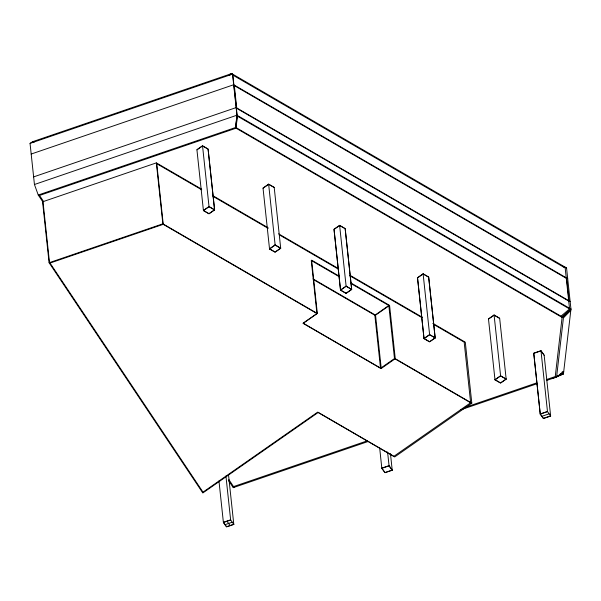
<?xml version="1.0" encoding="UTF-8"?>
<svg xmlns="http://www.w3.org/2000/svg" width="601" height="601" viewBox="0 0 601 601"><rect width="100%" height="100%" fill="white"/><g stroke="black" fill="none" stroke-linecap="round" stroke-linejoin="round"><path stroke-width="0.9" d="M546.489 379.547L555.256 376.549L562.093 317.426L236.073 128.186L237.087 116.068M235.877 127.487L236.937 115.212L232.542 74.088L230.093 74.118L32.559 141.716L30.05 143.384L34.445 184.507L38.254 195.032L42.934 202.049M236.163 128.238L237.215 116.031L232.835 75.11L565.18 268.008L569.553 308.929L560.568 316.532M546.91 380.35L556.579 377.045L563.453 317.621L570.95 309.087L566.555 267.963L232.542 74.088L230.183 74.171M562.311 371.561L562.093 373.401L559.523 374.483M34.445 184.507L236.937 115.212L570.95 309.087L563.453 373.882L554.843 377.631M229.642 75.651L230.093 74.118L232.414 74.133M562.093 317.426L569.387 310.364M570.785 310.522L563.453 317.621L235.787 127.435L38.254 195.032M561.912 316.727L570.95 309.087M556.579 377.045L563.738 371.403M202.529 145.773L196.918 149.687L203.431 210.613L208.998 213.843L214.602 209.929L208.096 149.003L202.529 145.773L209.035 206.699L214.602 209.929M196.963 149.837L202.545 145.938L208.081 149.153L214.565 209.779L208.983 213.671L203.439 210.455L209.02 206.564L214.565 209.779M203.431 210.613L209.035 206.699M268.632 184.139L263.02 188.053L269.533 248.979L275.1 252.21L280.712 248.296L274.199 187.369L268.632 184.139L275.145 245.065L280.712 248.296M263.065 188.203L268.647 184.312L274.191 187.527M269.533 248.979L275.145 245.065M339.61 225.337L333.998 229.251L340.512 290.178L346.078 293.408L351.69 289.494L345.177 228.568L339.61 225.337L346.123 286.264L351.69 289.494M340.527 290.028L346.108 286.129L351.645 289.344L346.063 293.243L340.527 290.028L334.043 229.402L339.625 225.503L345.162 228.718L351.645 289.344M340.512 290.178L346.123 286.264M339.542 276.903L311.265 260.496L316.937 313.542L302.979 323.27L380.531 368.285L394.481 358.549L388.817 305.503L350.849 283.469M339.234 276.175L311.634 260.158L317.328 313.467L303.302 323.255L381.237 368.488L395.263 358.707L389.568 305.391L350.601 282.77M423.112 273.801L417.5 277.715L424.013 338.648L429.58 341.879L435.192 337.965L428.678 277.031L423.112 273.801L429.625 334.734L435.192 337.965M380.531 368.285L374.859 315.24L388.817 305.503M381.237 368.488L375.542 315.172L389.568 305.391M424.028 338.491L429.61 334.599L435.147 337.815L429.565 341.706L424.028 338.491L417.545 277.865L423.127 273.973L428.671 277.189L435.147 337.815M424.013 338.648L429.625 334.734M494.09 314.999L488.478 318.913L494.991 379.84L500.558 383.077L506.17 379.163L499.656 318.23L494.09 314.999L500.603 375.933L506.17 379.163M488.523 319.063L494.105 315.172L499.641 318.387M494.991 379.84L500.603 375.933M433.389 324.262L464.167 342.127L470.643 402.753L393.895 456.302L317.734 412.091L203.003 492.144L50.041 263.058L163.239 224.331L316.937 313.542M432.825 323.353L465.294 342.202L471.808 403.136L394.677 456.948L318.132 412.519L202.822 492.97L49.094 262.735L42.581 201.808L156.35 162.879L201.455 189.06M228.553 480.62L233.233 487.644L235.111 486.389M553.115 378.224L563.453 373.882L557.232 376.008M30.05 143.384L232.542 74.088M31.192 154.044L233.684 84.749L567.697 278.624M33.633 176.889L236.125 107.602L570.139 301.469M236.073 128.186L39.523 195.445L43.685 201.688M49.094 262.735L162.863 223.812L317.328 313.467M540.975 350.699L533.733 353.178L540.246 414.104L543.402 418.536L550.644 416.057L544.138 355.131L540.975 350.699L547.488 411.625L540.246 414.104M367.399 440.803L233.526 486.592L228.846 479.568M464.926 407.44L536.738 382.882M233.233 487.644L367.925 441.57M460.959 409.747L537.166 383.678M544.123 355.274L540.983 350.871L533.778 353.335L540.254 413.961L547.458 411.49L550.644 416.057M218.959 480.943L223.399 522.479L230.649 520.008L225.931 476.037M381.823 468.292L389.065 465.82L392.228 470.245L384.978 472.724L381.823 468.292L379.637 447.625M224.977 524.696L232.226 522.216M541.824 416.32L549.066 413.841M233.759 524.275L226.554 526.739L223.414 522.337L230.619 519.873L233.804 524.433L226.562 526.912L223.399 522.479M550.606 415.9L543.394 418.364L540.254 413.961M32.559 141.716L34.265 142.054M562.551 266.303L566.555 267.963L562.581 266.213M237.215 116.031L569.553 308.929M212.822 195.656L268.023 227.696M278.579 233.827L338.648 268.692M350.015 275.288L422.27 317.23M201.733 189.803L156.763 163.705L163.239 224.331M213.07 196.384L268.151 228.357M279.488 234.938L338.618 269.256M349.955 275.844L422.045 317.681M313.031 278.894L375.542 315.172M313.467 279.608L374.859 315.24M395.263 358.707L471.808 403.136M394.481 358.549L470.643 402.753M227.02 521.247L230.183 525.672M390.447 453.627L392.228 470.245M387.585 451.967L389.065 465.82M228.478 474.58L233.804 524.433M156.35 162.879L162.863 223.812M42.994 201.673L49.507 262.599M236.817 115.257L235.787 127.435L236.877 115.234M275.13 244.93L269.548 248.829L275.085 252.044L280.667 248.145L275.13 244.93M500.58 375.798L494.999 379.689L500.543 382.905L506.125 379.013L500.58 375.798M389.042 465.685L381.83 468.149L384.971 472.551L392.183 470.087L389.042 465.685M566.675 278.533L234.33 85.627L236.756 108.36L569.102 301.266L566.675 278.533"/></g></svg>
